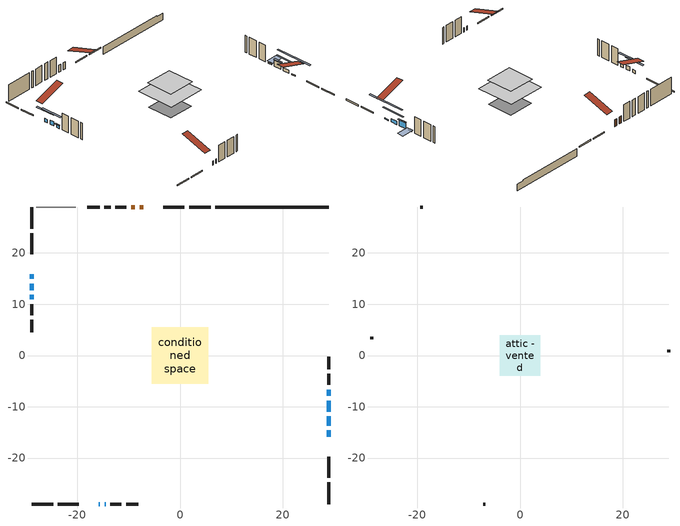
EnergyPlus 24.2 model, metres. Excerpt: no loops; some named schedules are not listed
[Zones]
conditioned space
 floor adiabatic (AdiabaticFloorConstruction): -5.52,-5.52 -5.52,5.52 5.52,5.52 5.52,-5.52 z2.6
 floor foundation (Slab1 construction): -3.78,-3.78 -3.78,3.78 3.78,3.78 3.78,-3.78 z-2.07
 wall outside (RimJoist1 construction): 5.99,28.96 1.79,28.96 / -28.96,-28.96 -24.76,-28.96 / -28.96,28.96 -28.96,24.76 / 28.96,-28.96 28.96,-24.76 z0.16:0.46
 wall outside (RimJoist2 construction): 0.86,28.96 -3.28,28.96 / -23.83,-28.96 -19.7,-28.96 / -28.96,23.83 -28.96,19.7 / 28.96,-23.83 28.96,-19.7 z0.16:0.46
 wall outside (AdiabaticWallConstruction 1): -7.14,28.96 -7.87,28.96 / -8.8,28.96 -9.55,28.96 z0.16:2.19
 wall outside (AdiabaticWallConstruction): -15.84,-28.96 -15.63,-28.96 / -14.7,-28.96 -14.5,-28.96 / -28.96,13.99 -28.96,12.77 z0.16:1.38; 28.96,-15.84 28.96,-14.62 / 28.96,-7.87 28.96,-6.65 z0.16:0.47; 28.96,-13.69 28.96,-11.86 / -28.96,15.84 -28.96,14.92 / -28.96,11.85 -28.96,10.93 z0.16:1.08; 28.96,-10.93 28.96,-8.8 z0.16:1.99
 wall outside (Wall1 construction): -10.48,28.96 -12.59,28.96 / -13.57,-28.96 -11.46,-28.96 / -28.96,10 -28.96,7.89 / 28.96,-5.72 28.96,-3.61 z0.16:5.04
 wall outside (Wall3 construction): -15.67,28.96 -18.06,28.96 / -10.53,-28.96 -8.14,-28.96 / -28.96,6.96 -28.96,4.57 / 28.96,-2.68 28.96,-0.29 z0.16:5.04
 wall foundation (FoundationWall1 construction): 6.92,28.96,-2.07 6.92,28.96,0.16 26.76,28.96,0.16 26.76,28.96,-0.18 28.96,28.96,-0.18 28.96,28.96,-2.07
 wall othersidecoefficients (Wall2 construction): -13.52,28.96 -14.74,28.96 z0.16:5.04
 wall adiabatic (Wall5 construction): -20.38,28.96 -28.03,28.96 z0.16:5.04
 window (WindowConstruction 5): -15.84,-28.96 -15.63,-28.96 z0.16:1.38
 window (WindowConstruction 8): 28.96,-15.84 28.96,-14.62 z0.16:0.46
 window (WindowConstruction 6): -14.7,-28.96 -14.5,-28.96 z0.16:1.38
 window (WindowConstruction): 28.96,-13.69 28.96,-11.86 z0.16:1.07
 window (WindowConstruction 1): -28.96,15.84 -28.96,14.92 z0.16:1.07
 window (WindowConstruction 2): -28.96,13.99 -28.96,12.77 z0.16:1.38
 window (WindowConstruction 3): 28.96,-10.93 28.96,-8.8 z0.16:1.99
 window (WindowConstruction 4): -28.96,11.85 -28.96,10.93 z0.16:1.07
 window (WindowConstruction 7): 28.96,-7.87 28.96,-6.65 z0.16:0.46
 door (Door): -7.14,28.96 -7.87,28.96 z0.16:2.19
 door (Door 1): -8.8,28.96 -9.55,28.96 z0.16:2.19
 ceiling adiabatic (AdiabaticFloorConstruction): 5.52,-5.52 5.52,5.52 -5.52,5.52 -5.52,-5.52 z2.6
attic - vented
 floor to conditioned space (Floor1 construction Reversed): -3.9,-3.9 -3.9,3.9 3.9,3.9 3.9,-3.9 z5.04
 wall outside (Wall4 construction): -18.98,28.96 -19.45,28.96 / -7.21,-28.96 -6.75,-28.96 / -28.96,3.64 -28.96,3.18 / 28.96,0.64 28.96,1.1 z0.16:5.04
 roof outside (Roof1 construction): -6.21,28.96,5.04 -6.21,21.36,7.57 -4.2,21.36,7.57 -4.2,28.96,5.04; -16.77,-28.96,5.04 -16.77,-21.36,7.57 -18.77,-21.36,7.57 -18.77,-28.96,5.04; -28.96,16.77,5.04 -21.36,16.77,7.57 -21.36,18.77,7.57 -28.96,18.77,5.04; 28.96,-16.77,5.04 21.36,-16.77,7.57 21.36,-18.77,7.57 28.96,-18.77,5.04
shading: 28.96,-9.69 28.96,-20.77 29.37,-20.77 29.37,-9.69 z5.39; 28.96,-9.37 28.96,-16.18 29.37,-16.18 29.37,-9.37 z3.56; -28.96,12.43 -28.96,18.33 -29.37,18.33 -29.37,12.43 z3.56; -28.96,10.28 -28.96,16.48 -29.37,16.48 -29.37,10.28 z3.87; 28.96,-8.6 28.96,-11.13 29.37,-11.13 29.37,-8.6 z2.19; -28.96,10.73 -28.96,12.05 -29.37,12.05 -29.37,10.73 z1.28; 28.96,-6.35 28.96,-8.17 32.62,-8.17 32.62,-6.35 z0.76
[Building]
Building 1: Terrain=Suburbs
[Site:Location]
Toronto City Centre_ON: Latitude {deg}=43.63; Longitude {deg}=-79.39; Time Zone {hr}=-5; Elevation {m}=77; Keep Site Location Information=Yes
[Site:GroundTemperature:Shallow]
5.01852, 3.26908, 3.12898, 3.95918, 7.29196, 10.6092, 13.4851, 15.3069, 15.4617, 13.9799, 11.1774, 7.9619
[Site:WaterMainsTemperature]
Calculation Method=Schedule; Temperature Schedule=mains temperature schedule
[Material] Roughness=Rough; Thermal Absorptance=0.9
Name | Thickness {m} | Conductivity {W/m-K} | Density {kg/m3} | Specific Heat {J/kg-K} | Solar Absorptance | Visible Absorptance
asphalt or fiberglass shingles | 0.00635 | 0.162714 | 1121.4 | 1465.45 | 0.84 | 0.84
ceiling loosefill ins | 0.0846667 | 0.0480833 | 16.02 | 1046.75 | 0.7 | 0.7
ceiling stud and cavity | 0.1397 | 0.0957022 | 65.682 | 1177.47 | 0.7 | 0.7
concrete 4.0 in. | 0.1016 | 1.803125 | 2242.8 | 837.4 | 0.7 | 0.7
concrete 8.0 in. | 0.2032 | 1.803125 | 2242.8 | 837.4 | 0.7 | 0.7
door material | 0.04445 | 0.0451087 | 512.64 | 1214.23 | 0.7 | 0.7
door material 1 | 0.04445 | 0.188738 | 512.64 | 1214.23 | 0.7 | 0.7
exterior vertical ins | 0.0448461 | 0.029427 | 32.04 | 1214.23 | 0.7 | 0.7
floor covering | 0.0127 | 0.0433444 | 54.468 | 1339.84 | 0.6 | 0.6
floor rigid ins; wall rigid ins | 0.512978 | 0.029427 | 32.04 | 1214.23 | 0.7 | 0.7
floor stud and cavity | 0.1397 | 1.75129 | 37.0049 | 1207.88 | 0.7 | 0.7
furniture material conditioned space 1 | 0.1524 | 0.115458 | 640.8 | 1214.23 | 0.6 | 0.6
gypsum board | 0.0127 | 0.160291 | 801 | 837.4 | 0.6 | 0.6
gypsum board 1 | 0.0127 | 0.160291 | 801 | 837.4 | 0.7 | 0.7
osb sheathing 0.5 in. | 0.0127 | 0.115458 | 512.64 | 1214.23 | 0.7 | 0.7
osb sheathing 0.5 in. 1 | 0.0127 | 0.115458 | 512.64 | 1214.23 | 0.84 | 0.84
osb sheathing 0.75 in. | 0.01905 | 0.115458 | 512.64 | 1214.23 | 0.7 | 0.7
osb sheathing 2.0 in. | 0.0508 | 0.115458 | 512.64 | 1214.23 | 0.7 | 0.7
rim joist stud and cavity | 0.0508 | 0.0452492 | 125.044 | 1163.47 | 0.6 | 0.6
rim joist stud and cavity 1 | 0.0508 | 0.0555256 | 125.044 | 1163.47 | 0.6 | 0.6
slab rigid ins | 0.00025908 | 0.029427 | 32.04 | 1214.23 | 0.7 | 0.7
wall stud and cavity | 0.1397 | 0.0832512 | 139.0536 | 1170.24 | 0.7 | 0.7
wall stud and cavity 1 | 0.1397 | 0.1159 | 139.0536 | 1170.24 | 0.7 | 0.7
wall stud and cavity 2 | 0.1397 | 0.0954735 | 139.0536 | 1170.24 | 0.7 | 0.7
wall stud and cavity 3 | 0.0889 | 6.9971 | 50.32683 | 1063.81 | 0.6 | 0.6
wall stud and cavity 4 | 0.1397 | 0.0859063 | 139.0536 | 1170.24 | 0.7 | 0.7
wall stud and cavity 5 | 0.0889 | 0.380278 | 52.3479 | 1209.89 | 0.7 | 0.7
wall stud and cavity 6 | 0.0889 | 0.391764 | 83.0341 | 1211.67 | 0.7 | 0.7
wood siding | 0.0254 | 0.102417 | 544.68 | 1172.36 | 0.84 | 0.84
wood siding 1 | 0.00254 | 0.102417 | 544.68 | 1172.36 | 0.84 | 0.84
wood siding 2; wood siding 3; wood siding 4 | 0.0254 | 0.102417 | 544.68 | 1172.36 | 0.7 | 0.7
[WindowMaterial:SimpleGlazingSystem]
Name | U-Factor {W/m2-K} | Solar Heat Gain Coefficient
WindowMaterial | 2.95029 | 0.64
WindowMaterial 1 | 2.92076 | 0.67
WindowMaterial 2 | 2.97187 | 0.6
WindowMaterial 3 | 2.67661 | 0.51
WindowMaterial 4 | 4.98699 | 0.61
WindowMaterial 5 | 4.90693 | 0.6
[Construction]
AdiabaticFloorConstruction: floor stud and cavity, floor rigid ins, osb sheathing 0.75 in., floor covering
AdiabaticWallConstruction: wood siding 3, wall rigid ins, wall stud and cavity 5, gypsum board
AdiabaticWallConstruction 1: wood siding 4, wall rigid ins, wall stud and cavity 5, gypsum board
Door: door material
Door 1: door material 1
Floor1 construction Reversed: gypsum board, ceiling stud and cavity, ceiling loosefill ins
FoundationWall1 construction: concrete 8.0 in., gypsum board 1
furniture construction conditioned space 1: furniture material conditioned space 1
PartitionWallConstruction: gypsum board, wall stud and cavity 6, gypsum board
RimJoist1 construction: wood siding 2, osb sheathing 2.0 in., rim joist stud and cavity
RimJoist2 construction: wood siding 2, osb sheathing 2.0 in., rim joist stud and cavity 1
Roof1 construction: asphalt or fiberglass shingles
Slab1 construction: slab rigid ins, concrete 4.0 in.
Wall1 construction: wood siding, osb sheathing 0.5 in., wall stud and cavity, gypsum board
Wall2 construction: osb sheathing 0.5 in. 1, wall stud and cavity 1, gypsum board
Wall3 construction: wood siding, osb sheathing 0.5 in., wall stud and cavity 2, gypsum board
Wall4 construction: wood siding 1, wall stud and cavity 3
Wall5 construction: osb sheathing 0.5 in. 1, wall stud and cavity 4, gypsum board
WindowConstruction; WindowConstruction 1; WindowConstruction 4: WindowMaterial
WindowConstruction 2: WindowMaterial 1
WindowConstruction 3: WindowMaterial 2
WindowConstruction 5: WindowMaterial 3
WindowConstruction 6: WindowMaterial 4
WindowConstruction 7; WindowConstruction 8: WindowMaterial 5
[Zone] Multiplier=1; Part of Total Floor Area=Yes
Name | Volume {m3}
attic - vented | 25.1036
conditioned space | 442.3
[Space]
Name | Zone | Volume {m3}
attic - vented 1 | attic - vented | 25.1036
conditioned space 1 | conditioned space | 442.3
[ZoneInfiltration:EffectiveLeakageArea]
infil attic - vented 1: Zone or Space=attic - vented 1; Schedule=Always On Discrete; Effective Air Leakage Area {cm2}=2568; Stack Coefficient=0.00051544; Wind Coefficient=1.53394e-05
[ZoneMixing]
whole house fan mix: Zone or Space=attic - vented; Schedule=Always On Continuous; Design Flow Rate Calculation Method=Flow/Zone; Design Flow Rate {m3/s}=0; Source Zone or Space=conditioned space
[SurfaceProperty:ExposedFoundationPerimeter]
Slab1: Exposed Perimeter Calculation Method=TotalExposedPerimeter; Total Exposed Perimeter {m}=22.046
[SurfaceProperty:OtherSideCoefficients]
other non-freezing space: Combined Convective/Radiative Film Coefficient {W/m2-K}=8.35; Constant Temperature Coefficient=1; External Dry-Bulb Temperature Coefficient=0; Ground Temperature Coefficient=0; Wind Speed Coefficient=0; Zone Air Temperature Coefficient=0; Constant Temperature Schedule=other non-freezing space; Previous Other Side Temperature Coefficient=0
[InternalMass] Zone or ZoneList=conditioned space; Space or SpaceList=conditioned space 1
Name | Construction | Surface Area {m2}
furniture mass conditioned space 1 | furniture construction conditioned space 1 | 71.6401
partition wall mass | PartitionWallConstruction | 179.1
[Lights]
interior lighting: Zone or ZoneList or Space or SpaceList=conditioned space 1; Schedule=interior lighting schedule; Design Level Calculation Method=LightingLevel; Lighting Level {W}=343.2; Return Air Fraction=0; Fraction Radiant=0.6; Fraction Visible=0.2; Fraction Replaceable=1
[People]
occupants: Zone or ZoneList or Space or SpaceList=conditioned space 1; Number of People Schedule=occupants schedule; Number of People Calculation Method=People; Number of People=3; Fraction Radiant=0.314171; Sensible Heat Fraction=0.56303; Activity Level Schedule=occupants activity schedule; Carbon Dioxide Generation Rate {m3/s-W}=0; Enable ASHRAE 55 Comfort Warnings=No; Mean Radiant Temperature Calculation Type=EnclosureAveraged
[ElectricEquipment] Zone or ZoneList or Space or SpaceList=conditioned space 1; Design Level Calculation Method=EquipmentLevel
Name | Schedule | Design Level {W} | Fraction Latent | Fraction Radiant | Fraction Lost
clothes dryer | clothes dryer schedule | 140.772 | 0.015 | 0.081 | 0.85
clothes washer | clothes washer schedule | 32.1985 | 0.03 | 0.162 | 0.7
cooking range | cooking range schedule | 208.969 | 0.08 | 0.432 | 0.2
dishwasher | dishwasher schedule | 66.8632 | 0.3 | 0.18 | 0.4
fridge | fridge schedule | 72.9452 | 0 | 0.6 | 0
mech vent bath fan 0 | mech vent bath fan 0 schedule | 86 | 0 | 0 | 1
mech vent house fan | mech vent house fan schedule | 0 | 0 | 0 | 1
mech vent house fan cfis | mech vent house fan cfis schedule | 0 | 0 | 0 | 0
misc plug loads | misc plug loads schedule | 494.7 | 0.045 | 0.513 | 0.1
whole house fan | Always On Discrete | 0 | 0 | 0 | 1
[OtherEquipment] Zone or ZoneList or Space or SpaceList=conditioned space 1; Design Level Calculation Method=EquipmentLevel
Name | Fuel Type | Schedule | Design Level {W} | Fraction Latent | Fraction Radiant | Fraction Lost
clothes dryer 1 | Electricity | clothes dryer schedule | 0 | 0.015 | 0.081 | 0.85
cooking range 1 | Electricity | cooking range schedule | 0 | 0.08 | 0.432 | 0.2
general water use latent | None | general water use schedule | 59.3978 | 1 | 0 | 0
general water use sensible | None | general water use schedule | -58.539 | 0 | 0.6 | 0
mech vent house fan latent load | None | Always On Discrete | 0 | 1 | 0 | 0
mech vent house fan sensible load | None | Always On Discrete | 0 | 0 | 0 | 0
water heater energy adjustment1 | NaturalGas | Always On Discrete | 0.01 | 0 | 0 | 1
[ZoneInfiltration:DesignFlowRate] Zone or ZoneList or Space or SpaceList=conditioned space 1; Schedule=Always On Discrete; Design Flow Rate Calculation Method=Flow/Zone; Design Flow Rate {m3/s}=0
infil flow; natural vent flow; whole house fan flow
[AvailabilityManager:Scheduled]
central ac and furnace airloop Availability Manager: Schedule=Always On Discrete
[Foundation:Kiva]
Foundation Kiva 1: Initial Indoor Air Temperature {C}=18; Wall Height Above Grade {m}=0.16002; Wall Depth Below Slab {m}=0.2032; Custom Block Material Name 1=exterior vertical ins; Custom Block Depth 1 {m}=2.23001; Custom Block X Position 1 {m}=0.2159; Custom Block Z Position 1 {m}=0
[Foundation:Kiva:Settings]
Soil Conductivity {W/m-K}=0.849921; Soil Density {kg/m3}=1842.3; Soil Specific Heat {J/kg-K}=418.7; Ground Solar Absorptivity=0.9; Ground Thermal Absorptivity=0.9; Ground Surface Roughness {m}=0.03; Far-Field Width {m}=40; Deep-Ground Boundary Condition=ZeroFlux; Deep-Ground Depth {m}=40; Minimum Cell Dimension {m}=0.2; Maximum Cell Growth Coefficient=3; Simulation Timestep=Timestep
[Exterior:Lights]
exterior lighting: Schedule=exterior lighting schedule; Design Level {W}=75.6
[EnergyManagementSystem:GlobalVariable]
central_ac_and_furnace_airloop_Fan_RTF
infil_program_Qfan
infil_program_Qinf
natural_vent_program_Qnv
natural_vent_program_Qwhf
[EnergyManagementSystem:Sensor]
Name | Output:Variable or Output:Meter Index Key | Output:Variable or Output:Meter
airflow_gain | infil flow | Infiltration Sensible Heat Gain Energy
airflow_gain_1 | natural vent flow | Infiltration Sensible Heat Gain Energy
airflow_gain_2 | whole house fan flow | Infiltration Sensible Heat Gain Energy
airflow_loss | infil flow | Infiltration Sensible Heat Loss Energy
airflow_loss_1 | natural vent flow | Infiltration Sensible Heat Loss Energy
airflow_loss_2 | whole house fan flow | Infiltration Sensible Heat Loss Energy
clg_load_cond |  | Cooling:EnergyTransfer:Zone:CONDITIONED SPACE
clg_sp_s; clg_sp_s_1 | cooling setpoint | Schedule Value
clothes_dryer_exhaust_0_sch_s | clothes dryer exhaust 0 schedule | Schedule Value
cool_season | cooling season schedule | Schedule Value
htg_load_cond |  | Heating:EnergyTransfer:Zone:CONDITIONED SPACE
htg_sp_s; htg_sp_s_1 | heating setpoint | Schedule Value
ig_ee_conv | clothes dryer | Electric Equipment Convective Heating Energy
ig_ee_conv_2 | cooking range | Electric Equipment Convective Heating Energy
ig_ee_conv_4 | fridge | Electric Equipment Convective Heating Energy
ig_ee_conv_5 | misc plug loads | Electric Equipment Convective Heating Energy
ig_ee_conv_6 | whole house fan | Electric Equipment Convective Heating Energy
ig_ee_rad | clothes dryer | Electric Equipment Radiant Heating Energy
ig_ee_rad_2 | cooking range | Electric Equipment Radiant Heating Energy
ig_ee_rad_4 | fridge | Electric Equipment Radiant Heating Energy
ig_ee_rad_5 | misc plug loads | Electric Equipment Radiant Heating Energy
ig_ee_rad_6 | whole house fan | Electric Equipment Radiant Heating Energy
ig_lgt_conv | interior lighting | Lights Convective Heating Energy
ig_lgt_rad | interior lighting | Lights Radiant Heating Energy
ig_lgt_vis | interior lighting | Lights Visible Radiation Heating Energy
ig_oe_conv | clothes dryer 1 | Other Equipment Convective Heating Energy
ig_oe_conv_1 | cooking range 1 | Other Equipment Convective Heating Energy
ig_oe_conv_2 | general water use latent | Other Equipment Convective Heating Energy
ig_oe_conv_3 | general water use sensible | Other Equipment Convective Heating Energy
ig_oe_conv_4 | water heater energy adjustment1 | Other Equipment Convective Heating Energy
ig_oe_rad | clothes dryer 1 | Other Equipment Radiant Heating Energy
ig_oe_rad_1 | cooking range 1 | Other Equipment Radiant Heating Energy
ig_oe_rad_2 | general water use latent | Other Equipment Radiant Heating Energy
ig_oe_rad_3 | general water use sensible | Other Equipment Radiant Heating Energy
ig_oe_rad_4 | water heater energy adjustment1 | Other Equipment Radiant Heating Energy
ig_ppl_conv | occupants | People Convective Heating Energy
ig_ppl_rad | occupants | People Radiant Heating Energy
im_conv | furniture mass conditioned space 1 | Surface Inside Face Convection Heat Gain Energy
im_conv_1 | partition wall mass | Surface Inside Face Convection Heat Gain Energy
im_ig | furniture mass conditioned space 1 | Surface Inside Face Internal Gains Radiation Heat Gain Energy
im_ig_1 | partition wall mass | Surface Inside Face Internal Gains Radiation Heat Gain Energy
im_lgt | furniture mass conditioned space 1 | Surface Inside Face Lights Radiation Heat Gain Energy
im_lgt_1 | partition wall mass | Surface Inside Face Lights Radiation Heat Gain Energy
im_sol | furniture mass conditioned space 1 | Surface Inside Face Solar Radiation Heat Gain Energy
im_sol_1 | partition wall mass | Surface Inside Face Solar Radiation Heat Gain Energy
im_surf | furniture mass conditioned space 1 | Surface Inside Face Net Surface Thermal Radiation Heat Gain Energy
im_surf_1 | partition wall mass | Surface Inside Face Net Surface Thermal Radiation Heat Gain Energy
mech_vent_bath_fan_0_sch_s | mech vent bath fan 0 schedule | Schedule Value
mv_conv | mech vent bath fan 0 | Electric Equipment Convective Heating Energy
mv_conv_1 | mech vent house fan | Electric Equipment Convective Heating Energy
mv_conv_2 | mech vent house fan cfis | Electric Equipment Convective Heating Energy
mv_conv_3 | mech vent house fan latent load | Other Equipment Convective Heating Energy
mv_conv_4 | mech vent house fan sensible load | Other Equipment Convective Heating Energy
mv_rad | mech vent bath fan 0 | Electric Equipment Radiant Heating Energy
mv_rad_1 | mech vent house fan | Electric Equipment Radiant Heating Energy
mv_rad_2 | mech vent house fan cfis | Electric Equipment Radiant Heating Energy
mv_rad_3 | mech vent house fan latent load | Other Equipment Radiant Heating Energy
mv_rad_4 | mech vent house fan sensible load | Other Equipment Radiant Heating Energy
natural_vent_s | natural vent schedule | Schedule Value
oa_temp |  | Site Outdoor Air Drybulb Temperature
out_pb_s |  | Site Outdoor Air Barometric Pressure
out_wt_s |  | Site Outdoor Air Humidity Ratio
site_vw_s |  | Site Wind Speed
ss_back_out | Window1 | Surface Window Shortwave from Zone Back Out Window Heat Transfer Rate
ss_back_out_1 | Window10 | Surface Window Shortwave from Zone Back Out Window Heat Transfer Rate
ss_back_out_2 | Window2 | Surface Window Shortwave from Zone Back Out Window Heat Transfer Rate
ss_back_out_3 | Window3 | Surface Window Shortwave from Zone Back Out Window Heat Transfer Rate
ss_back_out_4 | Window5 | Surface Window Shortwave from Zone Back Out Window Heat Transfer Rate
ss_back_out_5 | Window6 | Surface Window Shortwave from Zone Back Out Window Heat Transfer Rate
ss_back_out_6 | Window7 | Surface Window Shortwave from Zone Back Out Window Heat Transfer Rate
ss_back_out_7 | Window8 | Surface Window Shortwave from Zone Back Out Window Heat Transfer Rate
ss_back_out_8 | Window9 | Surface Window Shortwave from Zone Back Out Window Heat Transfer Rate
ss_conv | Door1 | Surface Inside Face Convection Heat Gain Energy
ss_conv_1 | Door2 | Surface Inside Face Convection Heat Gain Energy
ss_conv_10 | Window9 | Surface Inside Face Convection Heat Gain Energy
ss_conv_2 | Window1 | Surface Inside Face Convection Heat Gain Energy
ss_conv_3 | Window10 | Surface Inside Face Convection Heat Gain Energy
ss_conv_4 | Window2 | Surface Inside Face Convection Heat Gain Energy
ss_conv_5 | Window3 | Surface Inside Face Convection Heat Gain Energy
ss_conv_6 | Window5 | Surface Inside Face Convection Heat Gain Energy
ss_conv_7 | Window6 | Surface Inside Face Convection Heat Gain Energy
ss_conv_8 | Window7 | Surface Inside Face Convection Heat Gain Energy
ss_conv_9 | Window8 | Surface Inside Face Convection Heat Gain Energy
ss_ig | Door1 | Surface Inside Face Internal Gains Radiation Heat Gain Energy
ss_ig_1 | Door2 | Surface Inside Face Internal Gains Radiation Heat Gain Energy
ss_ig_10 | Window9 | Surface Inside Face Internal Gains Radiation Heat Gain Energy
ss_ig_2 | Window1 | Surface Inside Face Internal Gains Radiation Heat Gain Energy
ss_ig_3 | Window10 | Surface Inside Face Internal Gains Radiation Heat Gain Energy
ss_ig_4 | Window2 | Surface Inside Face Internal Gains Radiation Heat Gain Energy
ss_ig_5 | Window3 | Surface Inside Face Internal Gains Radiation Heat Gain Energy
ss_ig_6 | Window5 | Surface Inside Face Internal Gains Radiation Heat Gain Energy
ss_ig_7 | Window6 | Surface Inside Face Internal Gains Radiation Heat Gain Energy
ss_ig_8 | Window7 | Surface Inside Face Internal Gains Radiation Heat Gain Energy
ss_ig_9 | Window8 | Surface Inside Face Internal Gains Radiation Heat Gain Energy
ss_lgt | Door1 | Surface Inside Face Lights Radiation Heat Gain Energy
ss_lgt_1 | Door2 | Surface Inside Face Lights Radiation Heat Gain Energy
ss_sol | Door1 | Surface Inside Face Solar Radiation Heat Gain Energy
ss_sol_1 | Door2 | Surface Inside Face Solar Radiation Heat Gain Energy
ss_surf | Door1 | Surface Inside Face Net Surface Thermal Radiation Heat Gain Energy
ss_surf_1 | Door2 | Surface Inside Face Net Surface Thermal Radiation Heat Gain Energy
ss_surf_10 | Window9 | Surface Inside Face Net Surface Thermal Radiation Heat Gain Energy
ss_surf_2 | Window1 | Surface Inside Face Net Surface Thermal Radiation Heat Gain Energy
ss_surf_3 | Window10 | Surface Inside Face Net Surface Thermal Radiation Heat Gain Energy
ss_surf_4 | Window2 | Surface Inside Face Net Surface Thermal Radiation Heat Gain Energy
ss_surf_5 | Window3 | Surface Inside Face Net Surface Thermal Radiation Heat Gain Energy
ss_surf_6 | Window5 | Surface Inside Face Net Surface Thermal Radiation Heat Gain Energy
ss_surf_7 | Window6 | Surface Inside Face Net Surface Thermal Radiation Heat Gain Energy
ss_surf_8 | Window7 | Surface Inside Face Net Surface Thermal Radiation Heat Gain Energy
ss_surf_9 | Window8 | Surface Inside Face Net Surface Thermal Radiation Heat Gain Energy
ss_trans_in | Window1 | Surface Window Transmitted Solar Radiation Rate
ss_trans_in_1 | Window10 | Surface Window Transmitted Solar Radiation Rate
ss_trans_in_2 | Window2 | Surface Window Transmitted Solar Radiation Rate
ss_trans_in_3 | Window3 | Surface Window Transmitted Solar Radiation Rate
ss_trans_in_4 | Window5 | Surface Window Transmitted Solar Radiation Rate
ss_trans_in_5 | Window6 | Surface Window Transmitted Solar Radiation Rate
ss_trans_in_6 | Window7 | Surface Window Transmitted Solar Radiation Rate
ss_trans_in_7 | Window8 | Surface Window Transmitted Solar Radiation Rate
ss_trans_in_8 | Window9 | Surface Window Transmitted Solar Radiation Rate
ss_trans_out | Window1 | Surface Inside Face Initial Transmitted Diffuse Transmitted Out Window Solar Radiation Rate
ss_trans_out_1 | Window10 | Surface Inside Face Initial Transmitted Diffuse Transmitted Out Window Solar Radiation Rate
ss_trans_out_2 | Window2 | Surface Inside Face Initial Transmitted Diffuse Transmitted Out Window Solar Radiation Rate
ss_trans_out_3 | Window3 | Surface Inside Face Initial Transmitted Diffuse Transmitted Out Window Solar Radiation Rate
ss_trans_out_4 | Window5 | Surface Inside Face Initial Transmitted Diffuse Transmitted Out Window Solar Radiation Rate
ss_trans_out_5 | Window6 | Surface Inside Face Initial Transmitted Diffuse Transmitted Out Window Solar Radiation Rate
ss_trans_out_6 | Window7 | Surface Inside Face Initial Transmitted Diffuse Transmitted Out Window Solar Radiation Rate
ss_trans_out_7 | Window8 | Surface Inside Face Initial Transmitted Diffuse Transmitted Out Window Solar Radiation Rate
ss_trans_out_8 | Window9 | Surface Inside Face Initial Transmitted Diffuse Transmitted Out Window Solar Radiation Rate
s_conv | Floor1 | Surface Inside Face Convection Heat Gain Energy
s_conv_1 | FoundationWall1 | Surface Inside Face Convection Heat Gain Energy
s_conv_10 | RimJoist2:270 | Surface Inside Face Convection Heat Gain Energy
s_conv_11 | RimJoist2:90 | Surface Inside Face Convection Heat Gain Energy
s_conv_12 | Slab1 | Surface Inside Face Convection Heat Gain Energy
s_conv_13 | Wall1:0 | Surface Inside Face Convection Heat Gain Energy
s_conv_14 | Wall1:180 | Surface Inside Face Convection Heat Gain Energy
s_conv_15 | Wall1:270 | Surface Inside Face Convection Heat Gain Energy
s_conv_16 | Wall1:90 | Surface Inside Face Convection Heat Gain Energy
s_conv_17 | Wall2 | Surface Inside Face Convection Heat Gain Energy
s_conv_18 | Wall3:0 | Surface Inside Face Convection Heat Gain Energy
s_conv_19 | Wall3:180 | Surface Inside Face Convection Heat Gain Energy
s_conv_2 | inferred conditioned ceiling | Surface Inside Face Convection Heat Gain Energy
s_conv_20 | Wall3:270 | Surface Inside Face Convection Heat Gain Energy
s_conv_21 | Wall3:90 | Surface Inside Face Convection Heat Gain Energy
s_conv_22 | Wall5 | Surface Inside Face Convection Heat Gain Energy
s_conv_3 | inferred conditioned floor | Surface Inside Face Convection Heat Gain Energy
s_conv_4 | RimJoist1:0 | Surface Inside Face Convection Heat Gain Energy
s_conv_5 | RimJoist1:180 | Surface Inside Face Convection Heat Gain Energy
s_conv_6 | RimJoist1:270 | Surface Inside Face Convection Heat Gain Energy
s_conv_7 | RimJoist1:90 | Surface Inside Face Convection Heat Gain Energy
s_conv_8 | RimJoist2:0 | Surface Inside Face Convection Heat Gain Energy
s_conv_9 | RimJoist2:180 | Surface Inside Face Convection Heat Gain Energy
s_ig | Floor1 | Surface Inside Face Internal Gains Radiation Heat Gain Energy
